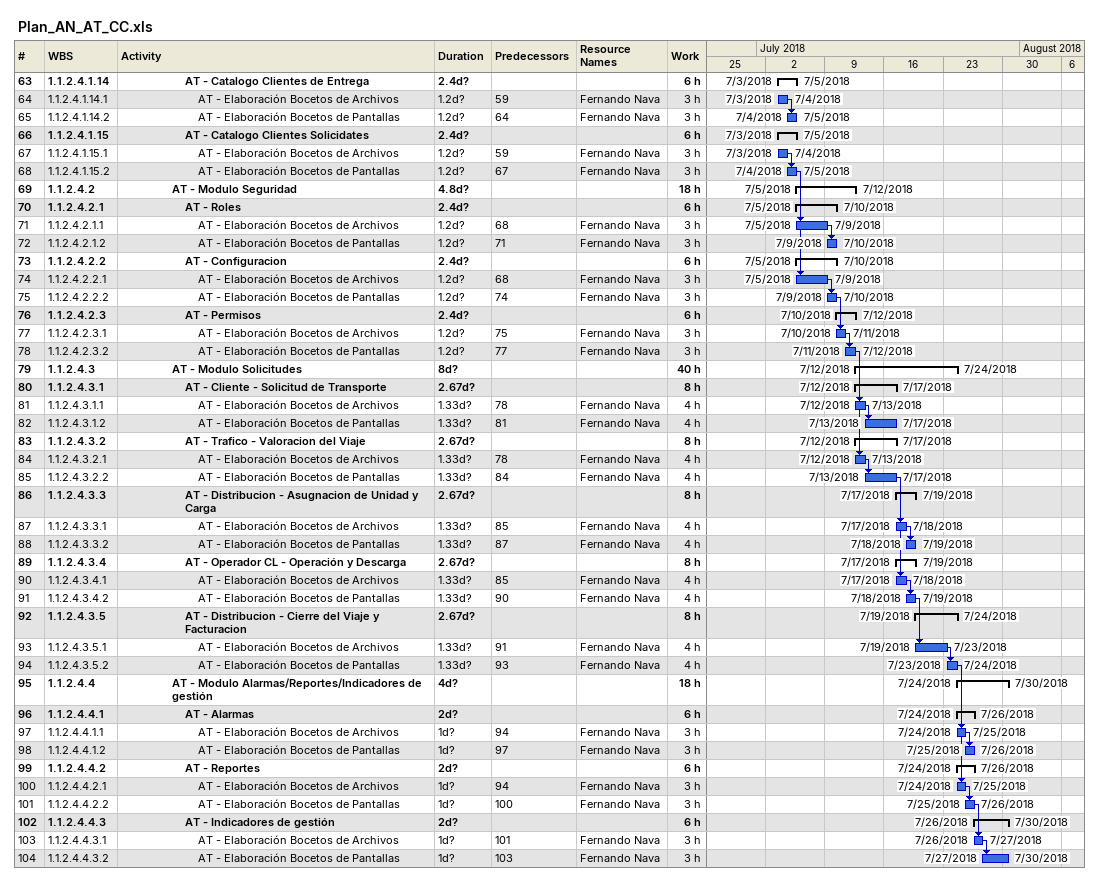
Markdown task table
Plan_AN_AT_CC.xls

| ID | WBS | Task | Duration | Start | Finish | Predecessors | Resources | Work (h) |
|---|---|---|---|---|---|---|---|---|
| 63 | 1.1.2.4.1.14 | **AT - Catalogo Clientes de Entrega** | 2.4d? | 2018-07-03 | 2018-07-05 |  |  | 6 |
| 64 | 1.1.2.4.1.14.1 | AT - Elaboración Bocetos de Archivos | 1.2d? | 2018-07-03 | 2018-07-04 | 59 | Fernando Nava | 3 |
| 65 | 1.1.2.4.1.14.2 | AT - Elaboración Bocetos de Pantallas | 1.2d? | 2018-07-04 | 2018-07-05 | 64 | Fernando Nava | 3 |
| 66 | 1.1.2.4.1.15 | **AT - Catalogo Clientes Solicidates** | 2.4d? | 2018-07-03 | 2018-07-05 |  |  | 6 |
| 67 | 1.1.2.4.1.15.1 | AT - Elaboración Bocetos de Archivos | 1.2d? | 2018-07-03 | 2018-07-04 | 59 | Fernando Nava | 3 |
| 68 | 1.1.2.4.1.15.2 | AT - Elaboración Bocetos de Pantallas | 1.2d? | 2018-07-04 | 2018-07-05 | 67 | Fernando Nava | 3 |
| 69 | 1.1.2.4.2 | **AT - Modulo Seguridad** | 4.8d? | 2018-07-05 | 2018-07-12 |  |  | 18 |
| 70 | 1.1.2.4.2.1 | **AT - Roles** | 2.4d? | 2018-07-05 | 2018-07-10 |  |  | 6 |
| 71 | 1.1.2.4.2.1.1 | AT - Elaboración Bocetos de Archivos | 1.2d? | 2018-07-05 | 2018-07-09 | 68 | Fernando Nava | 3 |
| 72 | 1.1.2.4.2.1.2 | AT - Elaboración Bocetos de Pantallas | 1.2d? | 2018-07-09 | 2018-07-10 | 71 | Fernando Nava | 3 |
| 73 | 1.1.2.4.2.2 | **AT - Configuracion** | 2.4d? | 2018-07-05 | 2018-07-10 |  |  | 6 |
| 74 | 1.1.2.4.2.2.1 | AT - Elaboración Bocetos de Archivos | 1.2d? | 2018-07-05 | 2018-07-09 | 68 | Fernando Nava | 3 |
| 75 | 1.1.2.4.2.2.2 | AT - Elaboración Bocetos de Pantallas | 1.2d? | 2018-07-09 | 2018-07-10 | 74 | Fernando Nava | 3 |
| 76 | 1.1.2.4.2.3 | **AT - Permisos** | 2.4d? | 2018-07-10 | 2018-07-12 |  |  | 6 |
| 77 | 1.1.2.4.2.3.1 | AT - Elaboración Bocetos de Archivos | 1.2d? | 2018-07-10 | 2018-07-11 | 75 | Fernando Nava | 3 |
| 78 | 1.1.2.4.2.3.2 | AT - Elaboración Bocetos de Pantallas | 1.2d? | 2018-07-11 | 2018-07-12 | 77 | Fernando Nava | 3 |
| 79 | 1.1.2.4.3 | **AT - Modulo Solicitudes** | 8d? | 2018-07-12 | 2018-07-24 |  |  | 40 |
| 80 | 1.1.2.4.3.1 | **AT - Cliente - Solicitud de Transporte** | 2.67d? | 2018-07-12 | 2018-07-17 |  |  | 8 |
| 81 | 1.1.2.4.3.1.1 | AT - Elaboración Bocetos de Archivos | 1.33d? | 2018-07-12 | 2018-07-13 | 78 | Fernando Nava | 4 |
| 82 | 1.1.2.4.3.1.2 | AT - Elaboración Bocetos de Pantallas | 1.33d? | 2018-07-13 | 2018-07-17 | 81 | Fernando Nava | 4 |
| 83 | 1.1.2.4.3.2 | **AT - Trafico - Valoracion del Viaje** | 2.67d? | 2018-07-12 | 2018-07-17 |  |  | 8 |
| 84 | 1.1.2.4.3.2.1 | AT - Elaboración Bocetos de Archivos | 1.33d? | 2018-07-12 | 2018-07-13 | 78 | Fernando Nava | 4 |
| 85 | 1.1.2.4.3.2.2 | AT - Elaboración Bocetos de Pantallas | 1.33d? | 2018-07-13 | 2018-07-17 | 84 | Fernando Nava | 4 |
| 86 | 1.1.2.4.3.3 | **AT - Distribucion - Asugnacion de Unidad y Carga** | 2.67d? | 2018-07-17 | 2018-07-19 |  |  | 8 |
| 87 | 1.1.2.4.3.3.1 | AT - Elaboración Bocetos de Archivos | 1.33d? | 2018-07-17 | 2018-07-18 | 85 | Fernando Nava | 4 |
| 88 | 1.1.2.4.3.3.2 | AT - Elaboración Bocetos de Pantallas | 1.33d? | 2018-07-18 | 2018-07-19 | 87 | Fernando Nava | 4 |
| 89 | 1.1.2.4.3.4 | **AT - Operador CL - Operación y Descarga** | 2.67d? | 2018-07-17 | 2018-07-19 |  |  | 8 |
| 90 | 1.1.2.4.3.4.1 | AT - Elaboración Bocetos de Archivos | 1.33d? | 2018-07-17 | 2018-07-18 | 85 | Fernando Nava | 4 |
| 91 | 1.1.2.4.3.4.2 | AT - Elaboración Bocetos de Pantallas | 1.33d? | 2018-07-18 | 2018-07-19 | 90 | Fernando Nava | 4 |
| 92 | 1.1.2.4.3.5 | **AT - Distribucion - Cierre del Viaje y Facturacion** | 2.67d? | 2018-07-19 | 2018-07-24 |  |  | 8 |
| 93 | 1.1.2.4.3.5.1 | AT - Elaboración Bocetos de Archivos | 1.33d? | 2018-07-19 | 2018-07-23 | 91 | Fernando Nava | 4 |
| 94 | 1.1.2.4.3.5.2 | AT - Elaboración Bocetos de Pantallas | 1.33d? | 2018-07-23 | 2018-07-24 | 93 | Fernando Nava | 4 |
| 95 | 1.1.2.4.4 | **AT - Modulo Alarmas/Reportes/Indicadores de gestión** | 4d? | 2018-07-24 | 2018-07-30 |  |  | 18 |
| 96 | 1.1.2.4.4.1 | **AT - Alarmas** | 2d? | 2018-07-24 | 2018-07-26 |  |  | 6 |
| 97 | 1.1.2.4.4.1.1 | AT - Elaboración Bocetos de Archivos | 1d? | 2018-07-24 | 2018-07-25 | 94 | Fernando Nava | 3 |
| 98 | 1.1.2.4.4.1.2 | AT - Elaboración Bocetos de Pantallas | 1d? | 2018-07-25 | 2018-07-26 | 97 | Fernando Nava | 3 |
| 99 | 1.1.2.4.4.2 | **AT - Reportes** | 2d? | 2018-07-24 | 2018-07-26 |  |  | 6 |
| 100 | 1.1.2.4.4.2.1 | AT - Elaboración Bocetos de Archivos | 1d? | 2018-07-24 | 2018-07-25 | 94 | Fernando Nava | 3 |
| 101 | 1.1.2.4.4.2.2 | AT - Elaboración Bocetos de Pantallas | 1d? | 2018-07-25 | 2018-07-26 | 100 | Fernando Nava | 3 |
| 102 | 1.1.2.4.4.3 | **AT - Indicadores de gestión** | 2d? | 2018-07-26 | 2018-07-30 |  |  | 6 |
| 103 | 1.1.2.4.4.3.1 | AT - Elaboración Bocetos de Archivos | 1d? | 2018-07-26 | 2018-07-27 | 101 | Fernando Nava | 3 |
| 104 | 1.1.2.4.4.3.2 | AT - Elaboración Bocetos de Pantallas | 1d? | 2018-07-27 | 2018-07-30 | 103 | Fernando Nava | 3 |
